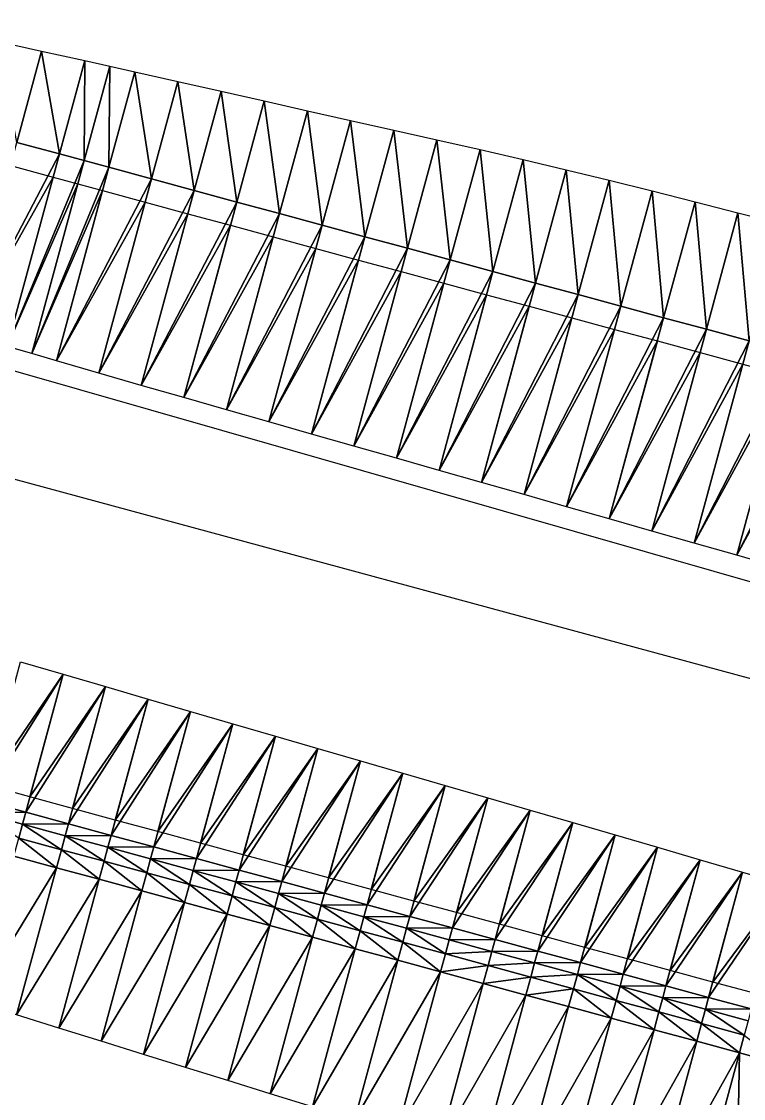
# Model space of a CAD drawing. Header units: metres. Extents: x 1882598 to 1885460, y 3171405 to 3171756.
# Drawn here: x 1884028.94 to 1884045.26, y 3171614.9 to 3171639.24 of the extents above; entities that cross this region are included whole.
import ezdxf

# ---------------------------------------------------------------- set-up
doc = ezdxf.new("R2010")
doc.units = ezdxf.units.M
doc.header["$MEASUREMENT"] = 0
doc.layers.add('00DR-R_HTA_Cl A', color=7, linetype='Continuous', true_color=0xcc0000)
doc.layers.add('Triangles surfaces projet', color=7, linetype='Continuous', true_color=0x848484)
doc.layers.add('Route - 27-28_RD561 IndG - Axe', color=1, linetype='Continuous')

msp = doc.modelspace()

# ---------------------------------------------------------------- linework, layer by layer
at = {"layer": '00DR-R_HTA_Cl A'}
msp.add_polyline3d([(1884140.277, 3171610.57, 149.882), (1884136.851, 3171603.855, 149.912), (1884134.819, 3171602.511, 149.943), (1884132.256, 3171602.571, 150.138), (1884128.626, 3171603.053, 150.295), (1884107.67, 3171608.875, 150.512), (1884091.849, 3171613.414, 150.792), (1884073.796, 3171618.552, 150.837), (1884047.812, 3171625.888, 151.097), (1884023.878, 3171632.74, 151.242), (1884015.443, 3171635.257, 151.2), (1884008.357, 3171637.466, 151.195), (1884002.02, 3171639.346, 151.252), (1883996.948, 3171640.747, 151.278), (1883973.83, 3171647.563, 151.576), (1883938.033, 3171657.516, 151.837), (1883928.705, 3171660.207, 152.712)], dxfattribs=at)
at = {"layer": 'Route - 27-28_RD561 IndG - Axe'}
msp.add_line((1883921.327, 3171658.024), (1884164.823, 3171592.026), dxfattribs=at)
at = {"layer": 'Triangles surfaces projet'}
for points in [[(1884028.83, 3171636.513, 151.14), (1884028.411, 3171638.791, 149.754), (1884029.39, 3171638.578, 149.714), (1884028.83, 3171636.513, 151.14)], [(1884029.795, 3171636.252, 151.133), (1884028.83, 3171636.513, 151.14), (1884029.39, 3171638.578, 149.714), (1884029.795, 3171636.252, 151.133)], [(1884029.39, 3171638.578, 149.714), (1884030.367, 3171638.362, 149.675), (1884029.795, 3171636.252, 151.133), (1884029.39, 3171638.578, 149.714)], [(1884030.354, 3171636.1, 151.129), (1884029.795, 3171636.252, 151.133), (1884030.367, 3171638.362, 149.675), (1884030.354, 3171636.1, 151.129)], [(1884030.367, 3171638.362, 149.675), (1884030.932, 3171638.235, 149.654), (1884030.354, 3171636.1, 151.129), (1884030.367, 3171638.362, 149.675)], [(1884030.932, 3171638.235, 149.654), (1884030.912, 3171635.949, 151.124), (1884030.354, 3171636.1, 151.129), (1884030.932, 3171638.235, 149.654)], [(1884031.497, 3171638.107, 149.634), (1884030.912, 3171635.949, 151.124), (1884030.932, 3171638.235, 149.654), (1884031.497, 3171638.107, 149.634)], [(1884031.497, 3171638.107, 149.634), (1884031.877, 3171635.687, 151.117), (1884030.912, 3171635.949, 151.124), (1884031.497, 3171638.107, 149.634)], [(1884032.473, 3171637.888, 149.598), (1884031.877, 3171635.687, 151.117), (1884031.497, 3171638.107, 149.634), (1884032.473, 3171637.888, 149.598)], [(1884031.877, 3171635.687, 151.117), (1884032.473, 3171637.888, 149.598), (1884032.842, 3171635.426, 151.11), (1884031.877, 3171635.687, 151.117)], [(1884032.842, 3171635.426, 151.11), (1884032.473, 3171637.888, 149.598), (1884033.45, 3171637.668, 149.562), (1884032.842, 3171635.426, 151.11)], [(1884033.807, 3171635.164, 151.103), (1884032.842, 3171635.426, 151.11), (1884033.45, 3171637.668, 149.562), (1884033.807, 3171635.164, 151.103)], [(1884033.807, 3171635.164, 151.103), (1884033.45, 3171637.668, 149.562), (1884034.426, 3171637.448, 149.526), (1884033.807, 3171635.164, 151.103)], [(1884033.807, 3171635.164, 151.103), (1884034.426, 3171637.448, 149.526), (1884034.773, 3171634.902, 151.096), (1884033.807, 3171635.164, 151.103)], [(1884034.426, 3171637.448, 149.526), (1884035.403, 3171637.228, 149.49), (1884034.773, 3171634.902, 151.096), (1884034.426, 3171637.448, 149.526)], [(1884035.738, 3171634.641, 151.089), (1884034.773, 3171634.902, 151.096), (1884035.403, 3171637.228, 149.49), (1884035.738, 3171634.641, 151.089)], [(1884035.738, 3171634.641, 151.089), (1884035.403, 3171637.228, 149.49), (1884036.379, 3171637.008, 149.454), (1884035.738, 3171634.641, 151.089)], [(1884036.379, 3171637.008, 149.454), (1884036.703, 3171634.379, 151.082), (1884035.738, 3171634.641, 151.089), (1884036.379, 3171637.008, 149.454)], [(1884037.356, 3171636.788, 149.418), (1884036.703, 3171634.379, 151.082), (1884036.379, 3171637.008, 149.454), (1884037.356, 3171636.788, 149.418)], [(1884037.356, 3171636.788, 149.418), (1884037.668, 3171634.118, 151.075), (1884036.703, 3171634.379, 151.082), (1884037.356, 3171636.788, 149.418)], [(1884037.668, 3171634.118, 151.075), (1884037.356, 3171636.788, 149.418), (1884038.332, 3171636.569, 149.382), (1884037.668, 3171634.118, 151.075)], [(1884027.655, 3171632.18, 151.252), (1884028.83, 3171636.513, 151.14), (1884029.795, 3171636.252, 151.133), (1884027.655, 3171632.18, 151.252)], [(1884037.668, 3171634.118, 151.075), (1884038.332, 3171636.569, 149.382), (1884038.633, 3171633.856, 151.068), (1884037.668, 3171634.118, 151.075)], [(1884039.309, 3171636.349, 149.346), (1884038.633, 3171633.856, 151.068), (1884038.332, 3171636.569, 149.382), (1884039.309, 3171636.349, 149.346)], [(1884027.655, 3171632.18, 151.252), (1884029.795, 3171636.252, 151.133), (1884028.616, 3171631.9, 151.245), (1884027.655, 3171632.18, 151.252)], [(1884029.795, 3171636.252, 151.133), (1884030.354, 3171636.1, 151.129), (1884028.616, 3171631.9, 151.245), (1884029.795, 3171636.252, 151.133)], [(1884039.309, 3171636.349, 149.346), (1884039.598, 3171633.594, 151.061), (1884038.633, 3171633.856, 151.068), (1884039.309, 3171636.349, 149.346)], [(1884040.284, 3171636.123, 149.314), (1884039.598, 3171633.594, 151.061), (1884039.309, 3171636.349, 149.346), (1884040.284, 3171636.123, 149.314)], [(1884029.652, 3171635.725, 151.496), (1884027.655, 3171632.18, 151.602), (1884028.687, 3171635.987, 151.503), (1884029.652, 3171635.725, 151.496)], [(1884029.171, 3171631.738, 151.242), (1884028.616, 3171631.9, 151.245), (1884030.354, 3171636.1, 151.129), (1884029.171, 3171631.738, 151.242)], [(1884029.171, 3171631.738, 151.242), (1884030.354, 3171636.1, 151.129), (1884030.912, 3171635.949, 151.124), (1884029.171, 3171631.738, 151.242)], [(1884040.564, 3171633.333, 151.054), (1884039.598, 3171633.594, 151.061), (1884040.284, 3171636.123, 149.314), (1884040.564, 3171633.333, 151.054)], [(1884040.284, 3171636.123, 149.314), (1884041.257, 3171635.891, 149.287), (1884040.564, 3171633.333, 151.054), (1884040.284, 3171636.123, 149.314)], [(1884028.616, 3171631.9, 151.595), (1884027.655, 3171632.18, 151.602), (1884029.652, 3171635.725, 151.496), (1884028.616, 3171631.9, 151.595)], [(1884030.211, 3171635.574, 151.492), (1884028.616, 3171631.9, 151.595), (1884029.652, 3171635.725, 151.496), (1884030.211, 3171635.574, 151.492)], [(1884029.727, 3171631.576, 151.238), (1884029.171, 3171631.738, 151.242), (1884030.912, 3171635.949, 151.124), (1884029.727, 3171631.576, 151.238)], [(1884029.727, 3171631.576, 151.238), (1884030.912, 3171635.949, 151.124), (1884031.877, 3171635.687, 151.117), (1884029.727, 3171631.576, 151.238)], [(1884040.564, 3171633.333, 151.054), (1884041.257, 3171635.891, 149.287), (1884041.529, 3171633.071, 151.047), (1884040.564, 3171633.333, 151.054)], [(1884042.23, 3171635.659, 149.259), (1884041.529, 3171633.071, 151.047), (1884041.257, 3171635.891, 149.287), (1884042.23, 3171635.659, 149.259)], [(1884029.171, 3171631.738, 151.592), (1884028.616, 3171631.9, 151.595), (1884030.211, 3171635.574, 151.492), (1884029.171, 3171631.738, 151.592)], [(1884030.769, 3171635.422, 151.488), (1884029.171, 3171631.738, 151.592), (1884030.211, 3171635.574, 151.492), (1884030.769, 3171635.422, 151.488)], [(1884030.687, 3171631.296, 151.231), (1884029.727, 3171631.576, 151.238), (1884031.877, 3171635.687, 151.117), (1884030.687, 3171631.296, 151.231)], [(1884030.687, 3171631.296, 151.231), (1884031.877, 3171635.687, 151.117), (1884032.842, 3171635.426, 151.11), (1884030.687, 3171631.296, 151.231)], [(1884041.529, 3171633.071, 151.047), (1884042.23, 3171635.659, 149.259), (1884042.494, 3171632.81, 151.04), (1884041.529, 3171633.071, 151.047)], [(1884042.494, 3171632.81, 151.04), (1884042.23, 3171635.659, 149.259), (1884043.2, 3171635.414, 149.241), (1884042.494, 3171632.81, 151.04)], [(1884029.727, 3171631.576, 151.588), (1884029.171, 3171631.738, 151.592), (1884030.769, 3171635.422, 151.488), (1884029.727, 3171631.576, 151.588)], [(1884031.734, 3171635.161, 151.481), (1884029.727, 3171631.576, 151.588), (1884030.769, 3171635.422, 151.488), (1884031.734, 3171635.161, 151.481)], [(1884030.687, 3171631.296, 151.231), (1884032.842, 3171635.426, 151.11), (1884031.647, 3171631.016, 151.225), (1884030.687, 3171631.296, 151.231)], [(1884032.842, 3171635.426, 151.11), (1884033.807, 3171635.164, 151.103), (1884031.647, 3171631.016, 151.225), (1884032.842, 3171635.426, 151.11)], [(1884043.459, 3171632.548, 151.033), (1884042.494, 3171632.81, 151.04), (1884043.2, 3171635.414, 149.241), (1884043.459, 3171632.548, 151.033)], [(1884043.2, 3171635.414, 149.241), (1884044.169, 3171635.168, 149.223), (1884043.459, 3171632.548, 151.033), (1884043.2, 3171635.414, 149.241)], [(1884030.687, 3171631.296, 151.581), (1884029.727, 3171631.576, 151.588), (1884031.734, 3171635.161, 151.481), (1884030.687, 3171631.296, 151.581)], [(1884032.7, 3171634.899, 151.474), (1884030.687, 3171631.296, 151.581), (1884031.734, 3171635.161, 151.481), (1884032.7, 3171634.899, 151.474)], [(1884033.807, 3171635.164, 151.103), (1884032.609, 3171630.742, 151.218), (1884031.647, 3171631.016, 151.225), (1884033.807, 3171635.164, 151.103)], [(1884032.609, 3171630.742, 151.218), (1884033.807, 3171635.164, 151.103), (1884034.773, 3171634.902, 151.096), (1884032.609, 3171630.742, 151.218)], [(1884044.169, 3171635.168, 149.223), (1884044.424, 3171632.286, 151.025), (1884043.459, 3171632.548, 151.033), (1884044.169, 3171635.168, 149.223)], [(1884045.139, 3171634.922, 149.205), (1884044.424, 3171632.286, 151.025), (1884044.169, 3171635.168, 149.223), (1884045.139, 3171634.922, 149.205)], [(1884031.647, 3171631.016, 151.575), (1884030.687, 3171631.296, 151.581), (1884032.7, 3171634.899, 151.474), (1884031.647, 3171631.016, 151.575)], [(1884033.665, 3171634.638, 151.467), (1884031.647, 3171631.016, 151.575), (1884032.7, 3171634.899, 151.474), (1884033.665, 3171634.638, 151.467)], [(1884034.773, 3171634.902, 151.096), (1884033.571, 3171630.468, 151.211), (1884032.609, 3171630.742, 151.218), (1884034.773, 3171634.902, 151.096)], [(1884033.571, 3171630.468, 151.211), (1884034.773, 3171634.902, 151.096), (1884035.738, 3171634.641, 151.089), (1884033.571, 3171630.468, 151.211)], [(1884045.39, 3171632.025, 151.018), (1884044.424, 3171632.286, 151.025), (1884045.139, 3171634.922, 149.205), (1884045.39, 3171632.025, 151.018)], [(1884045.39, 3171632.025, 151.018), (1884045.139, 3171634.922, 149.205), (1884046.108, 3171634.675, 149.188), (1884045.39, 3171632.025, 151.018)], [(1884032.609, 3171630.742, 151.568), (1884031.647, 3171631.016, 151.575), (1884033.665, 3171634.638, 151.467), (1884032.609, 3171630.742, 151.568)], [(1884034.63, 3171634.376, 151.46), (1884032.609, 3171630.742, 151.568), (1884033.665, 3171634.638, 151.467), (1884034.63, 3171634.376, 151.46)], [(1884034.532, 3171630.194, 151.204), (1884033.571, 3171630.468, 151.211), (1884035.738, 3171634.641, 151.089), (1884034.532, 3171630.194, 151.204)], [(1884034.532, 3171630.194, 151.204), (1884035.738, 3171634.641, 151.089), (1884036.703, 3171634.379, 151.082), (1884034.532, 3171630.194, 151.204)], [(1884033.571, 3171630.468, 151.561), (1884032.609, 3171630.742, 151.568), (1884034.63, 3171634.376, 151.46), (1884033.571, 3171630.468, 151.561)], [(1884035.595, 3171634.114, 151.453), (1884033.571, 3171630.468, 151.561), (1884034.63, 3171634.376, 151.46), (1884035.595, 3171634.114, 151.453)], [(1884034.532, 3171630.194, 151.204), (1884036.703, 3171634.379, 151.082), (1884035.494, 3171629.919, 151.198), (1884034.532, 3171630.194, 151.204)], [(1884035.494, 3171629.919, 151.198), (1884036.703, 3171634.379, 151.082), (1884037.668, 3171634.118, 151.075), (1884035.494, 3171629.919, 151.198)], [(1884034.532, 3171630.194, 151.554), (1884033.571, 3171630.468, 151.561), (1884035.595, 3171634.114, 151.453), (1884034.532, 3171630.194, 151.554)], [(1884036.56, 3171633.853, 151.446), (1884034.532, 3171630.194, 151.554), (1884035.595, 3171634.114, 151.453), (1884036.56, 3171633.853, 151.446)], [(1884037.668, 3171634.118, 151.075), (1884036.456, 3171629.645, 151.191), (1884035.494, 3171629.919, 151.198), (1884037.668, 3171634.118, 151.075)], [(1884036.456, 3171629.645, 151.191), (1884037.668, 3171634.118, 151.075), (1884038.633, 3171633.856, 151.068), (1884036.456, 3171629.645, 151.191)], [(1884035.494, 3171629.919, 151.548), (1884034.532, 3171630.194, 151.554), (1884036.56, 3171633.853, 151.446), (1884035.494, 3171629.919, 151.548)], [(1884037.525, 3171633.591, 151.439), (1884035.494, 3171629.919, 151.548), (1884036.56, 3171633.853, 151.446), (1884037.525, 3171633.591, 151.439)], [(1884036.456, 3171629.645, 151.191), (1884038.633, 3171633.856, 151.068), (1884037.418, 3171629.371, 151.184), (1884036.456, 3171629.645, 151.191)], [(1884039.598, 3171633.594, 151.061), (1884037.418, 3171629.371, 151.184), (1884038.633, 3171633.856, 151.068), (1884039.598, 3171633.594, 151.061)], [(1884035.494, 3171629.919, 151.548), (1884037.525, 3171633.591, 151.439), (1884036.456, 3171629.645, 151.541), (1884035.494, 3171629.919, 151.548)], [(1884038.491, 3171633.33, 151.432), (1884036.456, 3171629.645, 151.541), (1884037.525, 3171633.591, 151.439), (1884038.491, 3171633.33, 151.432)], [(1884038.379, 3171629.097, 151.177), (1884037.418, 3171629.371, 151.184), (1884039.598, 3171633.594, 151.061), (1884038.379, 3171629.097, 151.177)], [(1884038.379, 3171629.097, 151.177), (1884039.598, 3171633.594, 151.061), (1884040.564, 3171633.333, 151.054), (1884038.379, 3171629.097, 151.177)], [(1884037.418, 3171629.371, 151.534), (1884036.456, 3171629.645, 151.541), (1884038.491, 3171633.33, 151.432), (1884037.418, 3171629.371, 151.534)], [(1884039.456, 3171633.068, 151.424), (1884037.418, 3171629.371, 151.534), (1884038.491, 3171633.33, 151.432), (1884039.456, 3171633.068, 151.424)], [(1884038.379, 3171629.097, 151.177), (1884040.564, 3171633.333, 151.054), (1884039.341, 3171628.823, 151.171), (1884038.379, 3171629.097, 151.177)], [(1884041.529, 3171633.071, 151.047), (1884039.341, 3171628.823, 151.171), (1884040.564, 3171633.333, 151.054), (1884041.529, 3171633.071, 151.047)], [(1884038.379, 3171629.097, 151.527), (1884037.418, 3171629.371, 151.534), (1884039.456, 3171633.068, 151.424), (1884038.379, 3171629.097, 151.527)], [(1884040.421, 3171632.806, 151.417), (1884038.379, 3171629.097, 151.527), (1884039.456, 3171633.068, 151.424), (1884040.421, 3171632.806, 151.417)], [(1884041.529, 3171633.071, 151.047), (1884040.303, 3171628.549, 151.164), (1884039.341, 3171628.823, 151.171), (1884041.529, 3171633.071, 151.047)], [(1884041.529, 3171633.071, 151.047), (1884042.494, 3171632.81, 151.04), (1884040.303, 3171628.549, 151.164), (1884041.529, 3171633.071, 151.047)], [(1884039.341, 3171628.823, 151.521), (1884038.379, 3171629.097, 151.527), (1884040.421, 3171632.806, 151.417), (1884039.341, 3171628.823, 151.521)], [(1884041.386, 3171632.545, 151.41), (1884039.341, 3171628.823, 151.521), (1884040.421, 3171632.806, 151.417), (1884041.386, 3171632.545, 151.41)], [(1884042.494, 3171632.81, 151.04), (1884041.265, 3171628.275, 151.157), (1884040.303, 3171628.549, 151.164), (1884042.494, 3171632.81, 151.04)], [(1884043.459, 3171632.548, 151.033), (1884041.265, 3171628.275, 151.157), (1884042.494, 3171632.81, 151.04), (1884043.459, 3171632.548, 151.033)], [(1884041.265, 3171628.275, 151.157), (1884043.459, 3171632.548, 151.033), (1884042.227, 3171628, 151.15), (1884041.265, 3171628.275, 151.157)], [(1884044.424, 3171632.286, 151.025), (1884042.227, 3171628, 151.15), (1884043.459, 3171632.548, 151.033), (1884044.424, 3171632.286, 151.025)], [(1884040.303, 3171628.549, 151.514), (1884039.341, 3171628.823, 151.521), (1884041.386, 3171632.545, 151.41), (1884040.303, 3171628.549, 151.514)], [(1884042.351, 3171632.283, 151.403), (1884040.303, 3171628.549, 151.514), (1884041.386, 3171632.545, 151.41), (1884042.351, 3171632.283, 151.403)], [(1884041.265, 3171628.275, 151.507), (1884040.303, 3171628.549, 151.514), (1884042.351, 3171632.283, 151.403), (1884041.265, 3171628.275, 151.507)], [(1884043.317, 3171632.022, 151.396), (1884041.265, 3171628.275, 151.507), (1884042.351, 3171632.283, 151.403), (1884043.317, 3171632.022, 151.396)], [(1884042.227, 3171628, 151.15), (1884044.424, 3171632.286, 151.025), (1884043.188, 3171627.726, 151.144), (1884042.227, 3171628, 151.15)], [(1884044.424, 3171632.286, 151.025), (1884045.39, 3171632.025, 151.018), (1884043.188, 3171627.726, 151.144), (1884044.424, 3171632.286, 151.025)], [(1884042.227, 3171628, 151.5), (1884041.265, 3171628.275, 151.507), (1884043.317, 3171632.022, 151.396), (1884042.227, 3171628, 151.5)], [(1884044.282, 3171631.76, 151.389), (1884042.227, 3171628, 151.5), (1884043.317, 3171632.022, 151.396), (1884044.282, 3171631.76, 151.389)], [(1884044.15, 3171627.452, 151.137), (1884043.188, 3171627.726, 151.144), (1884045.39, 3171632.025, 151.018), (1884044.15, 3171627.452, 151.137)], [(1884046.355, 3171631.763, 151.011), (1884044.15, 3171627.452, 151.137), (1884045.39, 3171632.025, 151.018), (1884046.355, 3171631.763, 151.011)], [(1884043.188, 3171627.726, 151.494), (1884042.227, 3171628, 151.5), (1884044.282, 3171631.76, 151.389), (1884043.188, 3171627.726, 151.494)], [(1884045.247, 3171631.498, 151.382), (1884043.188, 3171627.726, 151.494), (1884044.282, 3171631.76, 151.389), (1884045.247, 3171631.498, 151.382)], [(1884046.355, 3171631.763, 151.011), (1884045.112, 3171627.178, 151.13), (1884044.15, 3171627.452, 151.137), (1884046.355, 3171631.763, 151.011)], [(1884046.355, 3171631.763, 151.011), (1884047.32, 3171631.502, 151.004), (1884045.112, 3171627.178, 151.13), (1884046.355, 3171631.763, 151.011)], [(1884044.15, 3171627.452, 151.487), (1884043.188, 3171627.726, 151.494), (1884045.247, 3171631.498, 151.382), (1884044.15, 3171627.452, 151.487)], [(1884046.212, 3171631.237, 151.375), (1884044.15, 3171627.452, 151.487), (1884045.247, 3171631.498, 151.382), (1884046.212, 3171631.237, 151.375)], [(1884047.32, 3171631.502, 151.004), (1884046.074, 3171626.904, 151.123), (1884045.112, 3171627.178, 151.13), (1884047.32, 3171631.502, 151.004)], [(1884045.112, 3171627.178, 151.48), (1884044.15, 3171627.452, 151.487), (1884046.212, 3171631.237, 151.375), (1884045.112, 3171627.178, 151.48)], [(1884047.177, 3171630.975, 151.368), (1884045.112, 3171627.178, 151.48), (1884046.212, 3171631.237, 151.375), (1884047.177, 3171630.975, 151.368)], [(1884046.074, 3171626.904, 151.473), (1884045.112, 3171627.178, 151.48), (1884047.177, 3171630.975, 151.368), (1884046.074, 3171626.904, 151.473)], [(1884028.917, 3171624.765, 151.203), (1884029.877, 3171624.487, 151.195), (1884028.067, 3171621.63, 151.121), (1884028.917, 3171624.765, 151.203)], [(1884029.877, 3171624.487, 151.545), (1884028.161, 3171621.977, 151.48), (1884028.917, 3171624.765, 151.553), (1884029.877, 3171624.487, 151.545)], [(1884029.877, 3171624.487, 151.195), (1884029.032, 3171621.369, 151.114), (1884028.067, 3171621.63, 151.121), (1884029.877, 3171624.487, 151.195)], [(1884029.126, 3171621.715, 151.473), (1884028.161, 3171621.977, 151.48), (1884029.877, 3171624.487, 151.545), (1884029.126, 3171621.715, 151.473)], [(1884029.032, 3171621.369, 151.114), (1884029.877, 3171624.487, 151.195), (1884030.838, 3171624.208, 151.188), (1884029.032, 3171621.369, 151.114)], [(1884030.838, 3171624.208, 151.538), (1884029.126, 3171621.715, 151.473), (1884029.877, 3171624.487, 151.545), (1884030.838, 3171624.208, 151.538)], [(1884029.997, 3171621.107, 151.107), (1884029.032, 3171621.369, 151.114), (1884030.838, 3171624.208, 151.188), (1884029.997, 3171621.107, 151.107)], [(1884030.091, 3171621.454, 151.466), (1884029.126, 3171621.715, 151.473), (1884030.838, 3171624.208, 151.538), (1884030.091, 3171621.454, 151.466)], [(1884030.838, 3171624.208, 151.188), (1884031.798, 3171623.928, 151.18), (1884029.997, 3171621.107, 151.107), (1884030.838, 3171624.208, 151.188)], [(1884031.798, 3171623.928, 151.53), (1884030.091, 3171621.454, 151.466), (1884030.838, 3171624.208, 151.538), (1884031.798, 3171623.928, 151.53)], [(1884030.963, 3171620.845, 151.1), (1884029.997, 3171621.107, 151.107), (1884031.798, 3171623.928, 151.18), (1884030.963, 3171620.845, 151.1)], [(1884031.056, 3171621.192, 151.459), (1884030.091, 3171621.454, 151.466), (1884031.798, 3171623.928, 151.53), (1884031.056, 3171621.192, 151.459)], [(1884032.758, 3171623.649, 151.172), (1884030.963, 3171620.845, 151.1), (1884031.798, 3171623.928, 151.18), (1884032.758, 3171623.649, 151.172)], [(1884032.758, 3171623.649, 151.522), (1884031.056, 3171621.192, 151.459), (1884031.798, 3171623.928, 151.53), (1884032.758, 3171623.649, 151.522)], [(1884030.963, 3171620.845, 151.1), (1884032.758, 3171623.649, 151.172), (1884031.928, 3171620.584, 151.093), (1884030.963, 3171620.845, 151.1)], [(1884032.022, 3171620.93, 151.452), (1884031.056, 3171621.192, 151.459), (1884032.758, 3171623.649, 151.522), (1884032.022, 3171620.93, 151.452)], [(1884032.758, 3171623.649, 151.172), (1884033.719, 3171623.369, 151.165), (1884031.928, 3171620.584, 151.093), (1884032.758, 3171623.649, 151.172)], [(1884033.719, 3171623.369, 151.515), (1884032.022, 3171620.93, 151.452), (1884032.758, 3171623.649, 151.522), (1884033.719, 3171623.369, 151.515)], [(1884033.719, 3171623.369, 151.165), (1884032.893, 3171620.322, 151.086), (1884031.928, 3171620.584, 151.093), (1884033.719, 3171623.369, 151.165)], [(1884032.987, 3171620.669, 151.445), (1884032.022, 3171620.93, 151.452), (1884033.719, 3171623.369, 151.515), (1884032.987, 3171620.669, 151.445)], [(1884032.893, 3171620.322, 151.086), (1884033.719, 3171623.369, 151.165), (1884034.679, 3171623.09, 151.157), (1884032.893, 3171620.322, 151.086)], [(1884034.679, 3171623.09, 151.507), (1884032.987, 3171620.669, 151.445), (1884033.719, 3171623.369, 151.515), (1884034.679, 3171623.09, 151.507)], [(1884033.858, 3171620.061, 151.079), (1884032.893, 3171620.322, 151.086), (1884034.679, 3171623.09, 151.157), (1884033.858, 3171620.061, 151.079)], [(1884033.952, 3171620.407, 151.438), (1884032.987, 3171620.669, 151.445), (1884034.679, 3171623.09, 151.507), (1884033.952, 3171620.407, 151.438)], [(1884034.679, 3171623.09, 151.157), (1884035.639, 3171622.81, 151.15), (1884033.858, 3171620.061, 151.079), (1884034.679, 3171623.09, 151.157)], [(1884035.639, 3171622.81, 151.5), (1884033.952, 3171620.407, 151.438), (1884034.679, 3171623.09, 151.507), (1884035.639, 3171622.81, 151.5)], [(1884035.639, 3171622.81, 151.15), (1884034.823, 3171619.799, 151.072), (1884033.858, 3171620.061, 151.079), (1884035.639, 3171622.81, 151.15)], [(1884034.917, 3171620.146, 151.431), (1884033.952, 3171620.407, 151.438), (1884035.639, 3171622.81, 151.5), (1884034.917, 3171620.146, 151.431)], [(1884036.6, 3171622.531, 151.142), (1884034.823, 3171619.799, 151.072), (1884035.639, 3171622.81, 151.15), (1884036.6, 3171622.531, 151.142)], [(1884036.6, 3171622.531, 151.492), (1884034.917, 3171620.146, 151.431), (1884035.639, 3171622.81, 151.5), (1884036.6, 3171622.531, 151.492)], [(1884036.6, 3171622.531, 151.142), (1884035.788, 3171619.537, 151.065), (1884034.823, 3171619.799, 151.072), (1884036.6, 3171622.531, 151.142)], [(1884035.882, 3171619.884, 151.424), (1884034.917, 3171620.146, 151.431), (1884036.6, 3171622.531, 151.492), (1884035.882, 3171619.884, 151.424)], [(1884037.56, 3171622.252, 151.135), (1884035.788, 3171619.537, 151.065), (1884036.6, 3171622.531, 151.142), (1884037.56, 3171622.252, 151.135)], [(1884037.56, 3171622.252, 151.485), (1884035.882, 3171619.884, 151.424), (1884036.6, 3171622.531, 151.492), (1884037.56, 3171622.252, 151.485)], [(1884035.788, 3171619.537, 151.065), (1884037.56, 3171622.252, 151.135), (1884036.754, 3171619.276, 151.058), (1884035.788, 3171619.537, 151.065)], [(1884036.848, 3171619.622, 151.417), (1884035.882, 3171619.884, 151.424), (1884037.56, 3171622.252, 151.485), (1884036.848, 3171619.622, 151.417)], [(1884037.56, 3171622.252, 151.135), (1884038.52, 3171621.972, 151.127), (1884036.754, 3171619.276, 151.058), (1884037.56, 3171622.252, 151.135)], [(1884038.52, 3171621.972, 151.477), (1884036.848, 3171619.622, 151.417), (1884037.56, 3171622.252, 151.485), (1884038.52, 3171621.972, 151.477)], [(1884038.52, 3171621.972, 151.127), (1884037.719, 3171619.014, 151.051), (1884036.754, 3171619.276, 151.058), (1884038.52, 3171621.972, 151.127)], [(1884037.813, 3171619.361, 151.41), (1884036.848, 3171619.622, 151.417), (1884038.52, 3171621.972, 151.477), (1884037.813, 3171619.361, 151.41)], [(1884039.481, 3171621.693, 151.12), (1884037.719, 3171619.014, 151.051), (1884038.52, 3171621.972, 151.127), (1884039.481, 3171621.693, 151.12)], [(1884039.481, 3171621.693, 151.47), (1884037.813, 3171619.361, 151.41), (1884038.52, 3171621.972, 151.477), (1884039.481, 3171621.693, 151.47)], [(1884027.994, 3171621.362, 151.114), (1884028.067, 3171621.63, 151.121), (1884029.032, 3171621.369, 151.114), (1884027.994, 3171621.362, 151.114)], [(1884038.684, 3171618.753, 151.044), (1884037.719, 3171619.014, 151.051), (1884039.481, 3171621.693, 151.12), (1884038.684, 3171618.753, 151.044)], [(1884038.778, 3171619.099, 151.403), (1884037.813, 3171619.361, 151.41), (1884039.481, 3171621.693, 151.47), (1884038.778, 3171619.099, 151.403)], [(1884039.481, 3171621.693, 151.12), (1884040.441, 3171621.413, 151.112), (1884038.684, 3171618.753, 151.044), (1884039.481, 3171621.693, 151.12)], [(1884040.441, 3171621.413, 151.462), (1884038.778, 3171619.099, 151.403), (1884039.481, 3171621.693, 151.47), (1884040.441, 3171621.413, 151.462)], [(1884029.032, 3171621.369, 151.114), (1884028.959, 3171621.1, 151.107), (1884027.994, 3171621.362, 151.114), (1884029.032, 3171621.369, 151.114)], [(1884028.959, 3171621.1, 151.107), (1884028.874, 3171620.783, 151.436), (1884027.994, 3171621.362, 151.114), (1884028.959, 3171621.1, 151.107)], [(1884028.959, 3171621.1, 151.107), (1884029.032, 3171621.369, 151.114), (1884029.997, 3171621.107, 151.107), (1884028.959, 3171621.1, 151.107)], [(1884039.649, 3171618.491, 151.037), (1884038.684, 3171618.753, 151.044), (1884040.441, 3171621.413, 151.112), (1884039.649, 3171618.491, 151.037)], [(1884039.743, 3171618.837, 151.395), (1884038.778, 3171619.099, 151.403), (1884040.441, 3171621.413, 151.462), (1884039.743, 3171618.837, 151.395)], [(1884041.402, 3171621.134, 151.105), (1884039.649, 3171618.491, 151.037), (1884040.441, 3171621.413, 151.112), (1884041.402, 3171621.134, 151.105)], [(1884041.402, 3171621.134, 151.455), (1884039.743, 3171618.837, 151.395), (1884040.441, 3171621.413, 151.462), (1884041.402, 3171621.134, 151.455)], [(1884028.959, 3171621.1, 151.107), (1884029.997, 3171621.107, 151.107), (1884029.925, 3171620.838, 151.1), (1884028.959, 3171621.1, 151.107)], [(1884029.925, 3171620.838, 151.1), (1884029.997, 3171621.107, 151.107), (1884030.963, 3171620.845, 151.1), (1884029.925, 3171620.838, 151.1)], [(1884039.649, 3171618.491, 151.037), (1884041.402, 3171621.134, 151.105), (1884040.614, 3171618.229, 151.029), (1884039.649, 3171618.491, 151.037)], [(1884040.708, 3171618.576, 151.388), (1884039.743, 3171618.837, 151.395), (1884041.402, 3171621.134, 151.455), (1884040.708, 3171618.576, 151.388)], [(1884040.614, 3171618.229, 151.029), (1884041.402, 3171621.134, 151.105), (1884042.362, 3171620.854, 151.097), (1884040.614, 3171618.229, 151.029)], [(1884042.362, 3171620.854, 151.447), (1884040.708, 3171618.576, 151.388), (1884041.402, 3171621.134, 151.455), (1884042.362, 3171620.854, 151.447)], [(1884028.874, 3171620.783, 151.436), (1884028.959, 3171621.1, 151.107), (1884029.839, 3171620.522, 151.428), (1884028.874, 3171620.783, 151.436)], [(1884028.959, 3171621.1, 151.107), (1884029.925, 3171620.838, 151.1), (1884029.839, 3171620.522, 151.428), (1884028.959, 3171621.1, 151.107)], [(1884028.874, 3171620.783, 151.436), (1884029.728, 3171620.114, 151.71), (1884028.763, 3171620.375, 151.717), (1884028.874, 3171620.783, 151.436)], [(1884029.728, 3171620.114, 151.71), (1884028.874, 3171620.783, 151.436), (1884029.839, 3171620.522, 151.428), (1884029.728, 3171620.114, 151.71)], [(1884030.804, 3171620.26, 151.421), (1884029.839, 3171620.522, 151.428), (1884029.925, 3171620.838, 151.1), (1884030.804, 3171620.26, 151.421)], [(1884030.963, 3171620.845, 151.1), (1884030.89, 3171620.577, 151.093), (1884029.925, 3171620.838, 151.1), (1884030.963, 3171620.845, 151.1)], [(1884030.804, 3171620.26, 151.421), (1884029.925, 3171620.838, 151.1), (1884030.89, 3171620.577, 151.093), (1884030.804, 3171620.26, 151.421)], [(1884031.928, 3171620.584, 151.093), (1884030.89, 3171620.577, 151.093), (1884030.963, 3171620.845, 151.1), (1884031.928, 3171620.584, 151.093)], [(1884041.579, 3171617.968, 151.022), (1884040.614, 3171618.229, 151.029), (1884042.362, 3171620.854, 151.097), (1884041.579, 3171617.968, 151.022)], [(1884041.673, 3171618.314, 151.381), (1884040.708, 3171618.576, 151.388), (1884042.362, 3171620.854, 151.447), (1884041.673, 3171618.314, 151.381)], [(1884041.579, 3171617.968, 151.022), (1884042.362, 3171620.854, 151.097), (1884043.322, 3171620.575, 151.09), (1884041.579, 3171617.968, 151.022)], [(1884043.322, 3171620.575, 151.44), (1884041.673, 3171618.314, 151.381), (1884042.362, 3171620.854, 151.447), (1884043.322, 3171620.575, 151.44)], [(1884029.728, 3171620.114, 151.71), (1884027.871, 3171617.084, 153.986), (1884028.763, 3171620.375, 151.717), (1884029.728, 3171620.114, 151.71)], [(1884029.839, 3171620.522, 151.428), (1884030.693, 3171619.852, 151.703), (1884029.728, 3171620.114, 151.71), (1884029.839, 3171620.522, 151.428)], [(1884030.693, 3171619.852, 151.703), (1884029.839, 3171620.522, 151.428), (1884030.804, 3171620.26, 151.421), (1884030.693, 3171619.852, 151.703)], [(1884030.804, 3171620.26, 151.421), (1884030.89, 3171620.577, 151.093), (1884031.769, 3171619.999, 151.414), (1884030.804, 3171620.26, 151.421)], [(1884030.89, 3171620.577, 151.093), (1884031.928, 3171620.584, 151.093), (1884031.855, 3171620.315, 151.086), (1884030.89, 3171620.577, 151.093)], [(1884030.89, 3171620.577, 151.093), (1884031.855, 3171620.315, 151.086), (1884031.769, 3171619.999, 151.414), (1884030.89, 3171620.577, 151.093)], [(1884031.855, 3171620.315, 151.086), (1884031.928, 3171620.584, 151.093), (1884032.893, 3171620.322, 151.086), (1884031.855, 3171620.315, 151.086)], [(1884042.545, 3171617.706, 151.015), (1884041.579, 3171617.968, 151.022), (1884043.322, 3171620.575, 151.09), (1884042.545, 3171617.706, 151.015)], [(1884042.639, 3171618.053, 151.374), (1884041.673, 3171618.314, 151.381), (1884043.322, 3171620.575, 151.44), (1884042.639, 3171618.053, 151.374)], [(1884044.283, 3171620.295, 151.082), (1884042.545, 3171617.706, 151.015), (1884043.322, 3171620.575, 151.09), (1884044.283, 3171620.295, 151.082)], [(1884044.283, 3171620.295, 151.432), (1884042.639, 3171618.053, 151.374), (1884043.322, 3171620.575, 151.44), (1884044.283, 3171620.295, 151.432)], [(1884030.693, 3171619.852, 151.703), (1884030.804, 3171620.26, 151.421), (1884031.659, 3171619.591, 151.695), (1884030.693, 3171619.852, 151.703)], [(1884031.769, 3171619.999, 151.414), (1884031.659, 3171619.591, 151.695), (1884030.804, 3171620.26, 151.421), (1884031.769, 3171619.999, 151.414)], [(1884031.855, 3171620.315, 151.086), (1884032.734, 3171619.737, 151.407), (1884031.769, 3171619.999, 151.414), (1884031.855, 3171620.315, 151.086)], [(1884032.893, 3171620.322, 151.086), (1884032.82, 3171620.054, 151.079), (1884031.855, 3171620.315, 151.086), (1884032.893, 3171620.322, 151.086)], [(1884031.855, 3171620.315, 151.086), (1884032.82, 3171620.054, 151.079), (1884032.734, 3171619.737, 151.407), (1884031.855, 3171620.315, 151.086)], [(1884033.858, 3171620.061, 151.079), (1884032.82, 3171620.054, 151.079), (1884032.893, 3171620.322, 151.086), (1884033.858, 3171620.061, 151.079)], [(1884042.545, 3171617.706, 151.015), (1884044.283, 3171620.295, 151.082), (1884043.51, 3171617.445, 151.008), (1884042.545, 3171617.706, 151.015)], [(1884043.604, 3171617.791, 151.367), (1884042.639, 3171618.053, 151.374), (1884044.283, 3171620.295, 151.432), (1884043.604, 3171617.791, 151.367)], [(1884045.243, 3171620.016, 151.075), (1884043.51, 3171617.445, 151.008), (1884044.283, 3171620.295, 151.082), (1884045.243, 3171620.016, 151.075)], [(1884045.243, 3171620.016, 151.425), (1884043.604, 3171617.791, 151.367), (1884044.283, 3171620.295, 151.432), (1884045.243, 3171620.016, 151.425)], [(1884027.871, 3171617.084, 153.986), (1884029.728, 3171620.114, 151.71), (1884028.826, 3171616.787, 154.004), (1884027.871, 3171617.084, 153.986)], [(1884030.693, 3171619.852, 151.703), (1884028.826, 3171616.787, 154.004), (1884029.728, 3171620.114, 151.71), (1884030.693, 3171619.852, 151.703)], [(1884032.624, 3171619.329, 151.688), (1884031.659, 3171619.591, 151.695), (1884031.769, 3171619.999, 151.414), (1884032.624, 3171619.329, 151.688)], [(1884031.769, 3171619.999, 151.414), (1884032.734, 3171619.737, 151.407), (1884032.624, 3171619.329, 151.688), (1884031.769, 3171619.999, 151.414)], [(1884033.699, 3171619.475, 151.4), (1884032.734, 3171619.737, 151.407), (1884032.82, 3171620.054, 151.079), (1884033.699, 3171619.475, 151.4)], [(1884032.82, 3171620.054, 151.079), (1884033.858, 3171620.061, 151.079), (1884033.785, 3171619.792, 151.072), (1884032.82, 3171620.054, 151.079)], [(1884033.785, 3171619.792, 151.072), (1884033.699, 3171619.475, 151.4), (1884032.82, 3171620.054, 151.079), (1884033.785, 3171619.792, 151.072)], [(1884033.858, 3171620.061, 151.079), (1884034.823, 3171619.799, 151.072), (1884033.785, 3171619.792, 151.072), (1884033.858, 3171620.061, 151.079)], [(1884044.475, 3171617.183, 151.001), (1884043.51, 3171617.445, 151.008), (1884045.243, 3171620.016, 151.075), (1884044.475, 3171617.183, 151.001)], [(1884044.569, 3171617.529, 151.36), (1884043.604, 3171617.791, 151.367), (1884045.243, 3171620.016, 151.425), (1884044.569, 3171617.529, 151.36)], [(1884045.243, 3171620.016, 151.075), (1884046.203, 3171619.737, 151.067), (1884044.475, 3171617.183, 151.001), (1884045.243, 3171620.016, 151.075)], [(1884046.203, 3171619.737, 151.417), (1884044.569, 3171617.529, 151.36), (1884045.243, 3171620.016, 151.425), (1884046.203, 3171619.737, 151.417)], [(1884028.826, 3171616.787, 154.004), (1884030.693, 3171619.852, 151.703), (1884029.782, 3171616.49, 154.021), (1884028.826, 3171616.787, 154.004)], [(1884030.693, 3171619.852, 151.703), (1884031.659, 3171619.591, 151.695), (1884029.782, 3171616.49, 154.021), (1884030.693, 3171619.852, 151.703)], [(1884032.624, 3171619.329, 151.688), (1884032.734, 3171619.737, 151.407), (1884033.589, 3171619.067, 151.681), (1884032.624, 3171619.329, 151.688)], [(1884033.699, 3171619.475, 151.4), (1884033.589, 3171619.067, 151.681), (1884032.734, 3171619.737, 151.407), (1884033.699, 3171619.475, 151.4)], [(1884034.665, 3171619.214, 151.393), (1884033.699, 3171619.475, 151.4), (1884033.785, 3171619.792, 151.072), (1884034.665, 3171619.214, 151.393)], [(1884034.75, 3171619.53, 151.065), (1884033.785, 3171619.792, 151.072), (1884034.823, 3171619.799, 151.072), (1884034.75, 3171619.53, 151.065)], [(1884034.665, 3171619.214, 151.393), (1884033.785, 3171619.792, 151.072), (1884034.75, 3171619.53, 151.065), (1884034.665, 3171619.214, 151.393)], [(1884035.788, 3171619.537, 151.065), (1884034.75, 3171619.53, 151.065), (1884034.823, 3171619.799, 151.072), (1884035.788, 3171619.537, 151.065)], [(1884046.203, 3171619.737, 151.067), (1884045.44, 3171616.921, 150.994), (1884044.475, 3171617.183, 151.001), (1884046.203, 3171619.737, 151.067)], [(1884045.534, 3171617.268, 151.353), (1884044.569, 3171617.529, 151.36), (1884046.203, 3171619.737, 151.417), (1884045.534, 3171617.268, 151.353)], [(1884029.782, 3171616.49, 154.021), (1884031.659, 3171619.591, 151.695), (1884030.737, 3171616.192, 154.039), (1884029.782, 3171616.49, 154.021)], [(1884030.737, 3171616.192, 154.039), (1884031.659, 3171619.591, 151.695), (1884032.624, 3171619.329, 151.688), (1884030.737, 3171616.192, 154.039)], [(1884033.589, 3171619.067, 151.681), (1884033.699, 3171619.475, 151.4), (1884034.554, 3171618.806, 151.674), (1884033.589, 3171619.067, 151.681)], [(1884033.699, 3171619.475, 151.4), (1884034.665, 3171619.214, 151.393), (1884034.554, 3171618.806, 151.674), (1884033.699, 3171619.475, 151.4)], [(1884034.665, 3171619.214, 151.393), (1884034.75, 3171619.53, 151.065), (1884035.63, 3171618.952, 151.386), (1884034.665, 3171619.214, 151.393)], [(1884035.716, 3171619.269, 151.058), (1884034.75, 3171619.53, 151.065), (1884035.788, 3171619.537, 151.065), (1884035.716, 3171619.269, 151.058)], [(1884034.75, 3171619.53, 151.065), (1884035.716, 3171619.269, 151.058), (1884035.63, 3171618.952, 151.386), (1884034.75, 3171619.53, 151.065)], [(1884035.788, 3171619.537, 151.065), (1884036.754, 3171619.276, 151.058), (1884035.716, 3171619.269, 151.058), (1884035.788, 3171619.537, 151.065)], [(1884032.624, 3171619.329, 151.688), (1884031.693, 3171615.895, 154.056), (1884030.737, 3171616.192, 154.039), (1884032.624, 3171619.329, 151.688)], [(1884033.589, 3171619.067, 151.681), (1884031.693, 3171615.895, 154.056), (1884032.624, 3171619.329, 151.688), (1884033.589, 3171619.067, 151.681)], [(1884035.519, 3171618.544, 151.667), (1884034.554, 3171618.806, 151.674), (1884034.665, 3171619.214, 151.393), (1884035.519, 3171618.544, 151.667)], [(1884035.519, 3171618.544, 151.667), (1884034.665, 3171619.214, 151.393), (1884035.63, 3171618.952, 151.386), (1884035.519, 3171618.544, 151.667)], [(1884035.63, 3171618.952, 151.386), (1884035.716, 3171619.269, 151.058), (1884036.595, 3171618.691, 151.379), (1884035.63, 3171618.952, 151.386)], [(1884035.716, 3171619.269, 151.058), (1884036.754, 3171619.276, 151.058), (1884036.681, 3171619.007, 151.051), (1884035.716, 3171619.269, 151.058)], [(1884036.595, 3171618.691, 151.379), (1884035.716, 3171619.269, 151.058), (1884036.681, 3171619.007, 151.051), (1884036.595, 3171618.691, 151.379)], [(1884037.719, 3171619.014, 151.051), (1884036.681, 3171619.007, 151.051), (1884036.754, 3171619.276, 151.058), (1884037.719, 3171619.014, 151.051)], [(1884031.693, 3171615.895, 154.056), (1884033.589, 3171619.067, 151.681), (1884032.648, 3171615.598, 154.074), (1884031.693, 3171615.895, 154.056)], [(1884032.648, 3171615.598, 154.074), (1884033.589, 3171619.067, 151.681), (1884034.554, 3171618.806, 151.674), (1884032.648, 3171615.598, 154.074)], [(1884035.519, 3171618.544, 151.667), (1884035.63, 3171618.952, 151.386), (1884036.484, 3171618.283, 151.66), (1884035.519, 3171618.544, 151.667)], [(1884036.595, 3171618.691, 151.379), (1884036.484, 3171618.283, 151.66), (1884035.63, 3171618.952, 151.386), (1884036.595, 3171618.691, 151.379)], [(1884036.595, 3171618.691, 151.379), (1884036.681, 3171619.007, 151.051), (1884037.56, 3171618.429, 151.372), (1884036.595, 3171618.691, 151.379)], [(1884036.681, 3171619.007, 151.051), (1884037.719, 3171619.014, 151.051), (1884037.646, 3171618.746, 151.044), (1884036.681, 3171619.007, 151.051)], [(1884037.56, 3171618.429, 151.372), (1884036.681, 3171619.007, 151.051), (1884037.646, 3171618.746, 151.044), (1884037.56, 3171618.429, 151.372)], [(1884037.646, 3171618.746, 151.044), (1884037.719, 3171619.014, 151.051), (1884038.684, 3171618.753, 151.044), (1884037.646, 3171618.746, 151.044)], [(1884032.648, 3171615.598, 154.074), (1884034.554, 3171618.806, 151.674), (1884033.604, 3171615.301, 154.091), (1884032.648, 3171615.598, 154.074)], [(1884033.604, 3171615.301, 154.091), (1884034.554, 3171618.806, 151.674), (1884035.519, 3171618.544, 151.667), (1884033.604, 3171615.301, 154.091)], [(1884036.484, 3171618.283, 151.66), (1884036.595, 3171618.691, 151.379), (1884037.45, 3171618.021, 151.653), (1884036.484, 3171618.283, 151.66)], [(1884036.595, 3171618.691, 151.379), (1884037.56, 3171618.429, 151.372), (1884037.45, 3171618.021, 151.653), (1884036.595, 3171618.691, 151.379)], [(1884037.56, 3171618.429, 151.372), (1884037.646, 3171618.746, 151.044), (1884038.525, 3171618.167, 151.365), (1884037.56, 3171618.429, 151.372)], [(1884038.684, 3171618.753, 151.044), (1884038.611, 3171618.484, 151.037), (1884037.646, 3171618.746, 151.044), (1884038.684, 3171618.753, 151.044)], [(1884037.646, 3171618.746, 151.044), (1884038.611, 3171618.484, 151.037), (1884038.525, 3171618.167, 151.365), (1884037.646, 3171618.746, 151.044)], [(1884038.611, 3171618.484, 151.037), (1884038.684, 3171618.753, 151.044), (1884039.649, 3171618.491, 151.037), (1884038.611, 3171618.484, 151.037)], [(1884033.604, 3171615.301, 154.091), (1884035.519, 3171618.544, 151.667), (1884034.56, 3171615.004, 154.109), (1884033.604, 3171615.301, 154.091)], [(1884034.56, 3171615.004, 154.109), (1884035.519, 3171618.544, 151.667), (1884036.484, 3171618.283, 151.66), (1884034.56, 3171615.004, 154.109)], [(1884037.56, 3171618.429, 151.372), (1884038.415, 3171617.759, 151.646), (1884037.45, 3171618.021, 151.653), (1884037.56, 3171618.429, 151.372)], [(1884037.56, 3171618.429, 151.372), (1884038.525, 3171618.167, 151.365), (1884038.415, 3171617.759, 151.646), (1884037.56, 3171618.429, 151.372)], [(1884038.611, 3171618.484, 151.037), (1884039.576, 3171618.222, 151.03), (1884038.525, 3171618.167, 151.365), (1884038.611, 3171618.484, 151.037)], [(1884039.576, 3171618.222, 151.03), (1884038.611, 3171618.484, 151.037), (1884039.649, 3171618.491, 151.037), (1884039.576, 3171618.222, 151.03)], [(1884039.649, 3171618.491, 151.037), (1884040.614, 3171618.229, 151.029), (1884039.576, 3171618.222, 151.03), (1884039.649, 3171618.491, 151.037)], [(1884034.56, 3171615.004, 154.109), (1884036.484, 3171618.283, 151.66), (1884035.515, 3171614.706, 154.126), (1884034.56, 3171615.004, 154.109)], [(1884037.45, 3171618.021, 151.653), (1884035.515, 3171614.706, 154.126), (1884036.484, 3171618.283, 151.66), (1884037.45, 3171618.021, 151.653)], [(1884039.49, 3171617.902, 151.361), (1884038.525, 3171618.167, 151.365), (1884039.576, 3171618.222, 151.03), (1884039.49, 3171617.902, 151.361)], [(1884039.49, 3171617.902, 151.361), (1884039.576, 3171618.222, 151.03), (1884040.541, 3171617.961, 151.022), (1884039.49, 3171617.902, 151.361)], [(1884040.541, 3171617.961, 151.022), (1884039.576, 3171618.222, 151.03), (1884040.614, 3171618.229, 151.029), (1884040.541, 3171617.961, 151.022)], [(1884040.541, 3171617.961, 151.022), (1884040.614, 3171618.229, 151.029), (1884041.579, 3171617.968, 151.022), (1884040.541, 3171617.961, 151.022)], [(1884035.515, 3171614.706, 154.126), (1884037.45, 3171618.021, 151.653), (1884036.471, 3171614.409, 154.144), (1884035.515, 3171614.706, 154.126)], [(1884037.45, 3171618.021, 151.653), (1884038.415, 3171617.759, 151.646), (1884036.471, 3171614.409, 154.144), (1884037.45, 3171618.021, 151.653)], [(1884039.49, 3171617.902, 151.361), (1884038.415, 3171617.759, 151.646), (1884038.525, 3171618.167, 151.365), (1884039.49, 3171617.902, 151.361)], [(1884040.454, 3171617.64, 151.355), (1884039.49, 3171617.902, 151.361), (1884040.541, 3171617.961, 151.022), (1884040.454, 3171617.64, 151.355)], [(1884040.454, 3171617.64, 151.355), (1884040.541, 3171617.961, 151.022), (1884041.507, 3171617.699, 151.015), (1884040.454, 3171617.64, 151.355)], [(1884041.507, 3171617.699, 151.015), (1884040.541, 3171617.961, 151.022), (1884041.579, 3171617.968, 151.022), (1884041.507, 3171617.699, 151.015)], [(1884042.545, 3171617.706, 151.015), (1884041.507, 3171617.699, 151.015), (1884041.579, 3171617.968, 151.022), (1884042.545, 3171617.706, 151.015)], [(1884037.426, 3171614.112, 154.161), (1884036.471, 3171614.409, 154.144), (1884038.415, 3171617.759, 151.646), (1884037.426, 3171614.112, 154.161)], [(1884038.415, 3171617.759, 151.646), (1884039.38, 3171617.498, 151.639), (1884037.426, 3171614.112, 154.161), (1884038.415, 3171617.759, 151.646)], [(1884039.38, 3171617.498, 151.639), (1884038.415, 3171617.759, 151.646), (1884039.49, 3171617.902, 151.361), (1884039.38, 3171617.498, 151.639)], [(1884040.454, 3171617.64, 151.355), (1884039.38, 3171617.498, 151.639), (1884039.49, 3171617.902, 151.361), (1884040.454, 3171617.64, 151.355)], [(1884040.454, 3171617.64, 151.355), (1884041.507, 3171617.699, 151.015), (1884041.419, 3171617.378, 151.349), (1884040.454, 3171617.64, 151.355)], [(1884042.385, 3171617.116, 151.342), (1884041.419, 3171617.378, 151.349), (1884041.507, 3171617.699, 151.015), (1884042.385, 3171617.116, 151.342)], [(1884042.472, 3171617.438, 151.008), (1884041.507, 3171617.699, 151.015), (1884042.545, 3171617.706, 151.015), (1884042.472, 3171617.438, 151.008)], [(1884041.507, 3171617.699, 151.015), (1884042.472, 3171617.438, 151.008), (1884042.385, 3171617.116, 151.342), (1884041.507, 3171617.699, 151.015)], [(1884042.545, 3171617.706, 151.015), (1884043.51, 3171617.445, 151.008), (1884042.472, 3171617.438, 151.008), (1884042.545, 3171617.706, 151.015)], [(1884038.382, 3171613.815, 154.179), (1884037.426, 3171614.112, 154.161), (1884039.38, 3171617.498, 151.639), (1884038.382, 3171613.815, 154.179)], [(1884039.38, 3171617.498, 151.639), (1884040.345, 3171617.236, 151.632), (1884038.382, 3171613.815, 154.179), (1884039.38, 3171617.498, 151.639)], [(1884039.38, 3171617.498, 151.639), (1884040.454, 3171617.64, 151.355), (1884040.345, 3171617.236, 151.632), (1884039.38, 3171617.498, 151.639)], [(1884040.345, 3171617.236, 151.632), (1884040.454, 3171617.64, 151.355), (1884041.419, 3171617.378, 151.349), (1884040.345, 3171617.236, 151.632)], [(1884038.382, 3171613.815, 154.179), (1884040.345, 3171617.236, 151.632), (1884039.337, 3171613.518, 154.196), (1884038.382, 3171613.815, 154.179)], [(1884041.31, 3171616.975, 151.625), (1884039.337, 3171613.518, 154.196), (1884040.345, 3171617.236, 151.632), (1884041.31, 3171616.975, 151.625)], [(1884040.345, 3171617.236, 151.632), (1884041.419, 3171617.378, 151.349), (1884041.31, 3171616.975, 151.625), (1884040.345, 3171617.236, 151.632)], [(1884042.275, 3171616.713, 151.618), (1884041.31, 3171616.975, 151.625), (1884041.419, 3171617.378, 151.349), (1884042.275, 3171616.713, 151.618)], [(1884042.275, 3171616.713, 151.618), (1884041.419, 3171617.378, 151.349), (1884042.385, 3171617.116, 151.342), (1884042.275, 3171616.713, 151.618)], [(1884042.385, 3171617.116, 151.342), (1884042.472, 3171617.438, 151.008), (1884043.35, 3171616.855, 151.334), (1884042.385, 3171617.116, 151.342)], [(1884043.51, 3171617.445, 151.008), (1884043.437, 3171617.176, 151.001), (1884042.472, 3171617.438, 151.008), (1884043.51, 3171617.445, 151.008)], [(1884043.437, 3171617.176, 151.001), (1884043.35, 3171616.855, 151.334), (1884042.472, 3171617.438, 151.008), (1884043.437, 3171617.176, 151.001)], [(1884043.51, 3171617.445, 151.008), (1884044.475, 3171617.183, 151.001), (1884043.437, 3171617.176, 151.001), (1884043.51, 3171617.445, 151.008)], [(1884041.31, 3171616.975, 151.625), (1884040.293, 3171613.221, 154.214), (1884039.337, 3171613.518, 154.196), (1884041.31, 3171616.975, 151.625)], [(1884042.275, 3171616.713, 151.618), (1884040.293, 3171613.221, 154.214), (1884041.31, 3171616.975, 151.625), (1884042.275, 3171616.713, 151.618)], [(1884042.275, 3171616.713, 151.618), (1884042.385, 3171617.116, 151.342), (1884043.241, 3171616.451, 151.611), (1884042.275, 3171616.713, 151.618)], [(1884043.35, 3171616.855, 151.334), (1884043.241, 3171616.451, 151.611), (1884042.385, 3171617.116, 151.342), (1884043.35, 3171616.855, 151.334)], [(1884043.35, 3171616.855, 151.334), (1884043.437, 3171617.176, 151.001), (1884044.315, 3171616.594, 151.327), (1884043.35, 3171616.855, 151.334)], [(1884044.475, 3171617.183, 151.001), (1884044.402, 3171616.914, 150.994), (1884043.437, 3171617.176, 151.001), (1884044.475, 3171617.183, 151.001)], [(1884044.402, 3171616.914, 150.994), (1884044.315, 3171616.594, 151.327), (1884043.437, 3171617.176, 151.001), (1884044.402, 3171616.914, 150.994)], [(1884044.402, 3171616.914, 150.994), (1884044.475, 3171617.183, 151.001), (1884045.44, 3171616.921, 150.994), (1884044.402, 3171616.914, 150.994)], [(1884044.206, 3171616.19, 151.604), (1884043.241, 3171616.451, 151.611), (1884043.35, 3171616.855, 151.334), (1884044.206, 3171616.19, 151.604)], [(1884043.35, 3171616.855, 151.334), (1884044.315, 3171616.594, 151.327), (1884044.206, 3171616.19, 151.604), (1884043.35, 3171616.855, 151.334)], [(1884044.402, 3171616.914, 150.994), (1884045.28, 3171616.332, 151.319), (1884044.315, 3171616.594, 151.327), (1884044.402, 3171616.914, 150.994)], [(1884045.44, 3171616.921, 150.994), (1884045.367, 3171616.653, 150.987), (1884044.402, 3171616.914, 150.994), (1884045.44, 3171616.921, 150.994)], [(1884045.28, 3171616.332, 151.319), (1884044.402, 3171616.914, 150.994), (1884045.367, 3171616.653, 150.987), (1884045.28, 3171616.332, 151.319)], [(1884042.275, 3171616.713, 151.618), (1884041.248, 3171612.923, 154.231), (1884040.293, 3171613.221, 154.214), (1884042.275, 3171616.713, 151.618)], [(1884042.275, 3171616.713, 151.618), (1884043.241, 3171616.451, 151.611), (1884041.248, 3171612.923, 154.231), (1884042.275, 3171616.713, 151.618)], [(1884045.171, 3171615.928, 151.596), (1884044.206, 3171616.19, 151.604), (1884044.315, 3171616.594, 151.327), (1884045.171, 3171615.928, 151.596)], [(1884045.28, 3171616.332, 151.319), (1884045.171, 3171615.928, 151.596), (1884044.315, 3171616.594, 151.327), (1884045.28, 3171616.332, 151.319)], [(1884042.204, 3171612.626, 154.249), (1884041.248, 3171612.923, 154.231), (1884043.241, 3171616.451, 151.611), (1884042.204, 3171612.626, 154.249)], [(1884044.206, 3171616.19, 151.604), (1884042.204, 3171612.626, 154.249), (1884043.241, 3171616.451, 151.611), (1884044.206, 3171616.19, 151.604)], [(1884045.171, 3171615.928, 151.596), (1884045.28, 3171616.332, 151.319), (1884046.136, 3171615.667, 151.589), (1884045.171, 3171615.928, 151.596)], [(1884044.206, 3171616.19, 151.604), (1884043.159, 3171612.329, 154.266), (1884042.204, 3171612.626, 154.249), (1884044.206, 3171616.19, 151.604)], [(1884045.171, 3171615.928, 151.596), (1884043.159, 3171612.329, 154.266), (1884044.206, 3171616.19, 151.604), (1884045.171, 3171615.928, 151.596)], [(1884045.171, 3171615.928, 151.596), (1884044.115, 3171612.032, 154.284), (1884043.159, 3171612.329, 154.266), (1884045.171, 3171615.928, 151.596)], [(1884044.115, 3171612.032, 154.284), (1884045.171, 3171615.928, 151.596), (1884045.099, 3171611.839, 154.229), (1884044.115, 3171612.032, 154.284)], [(1884045.099, 3171611.839, 154.229), (1884045.171, 3171615.928, 151.596), (1884046.136, 3171615.667, 151.589), (1884045.099, 3171611.839, 154.229)], [(1884045.099, 3171611.839, 154.229), (1884046.136, 3171615.667, 151.589), (1884046.109, 3171611.743, 154.108), (1884045.099, 3171611.839, 154.229)]]:
    msp.add_3dface(points, dxfattribs=at)

doc.saveas('drawing.dxf')
